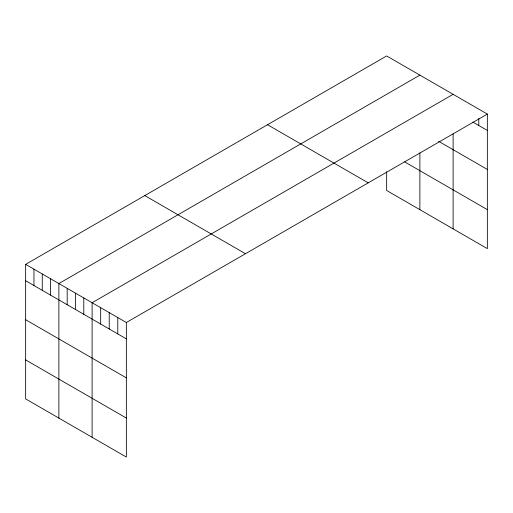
<?xml version="1.0" encoding="UTF-8"?>
<svg xmlns="http://www.w3.org/2000/svg" width="513" height="513" viewBox="0 0 513 513"><rect width="100%" height="100%" fill="white"/><g stroke="black" fill="none" stroke-linecap="round" stroke-linejoin="round"><path stroke-width="0.77" d="M487.35 114.085L126.345 322.504L126.345 457.051L25.65 398.915L25.65 264.368L386.655 55.949L487.35 114.085L487.35 248.632L386.655 190.496L386.655 171.746M419.884 75.129L58.88 283.554L58.88 418.101M453.114 94.315L92.109 302.741L92.109 437.288M472.864 122.081L487.35 130.443M438.577 141.287L487.35 169.444M404.654 161.884L487.35 209.631M267.523 124.73L368.219 182.865M144.781 195.588L245.477 253.73M25.65 264.368L126.345 322.504M25.65 280.733L126.345 338.869M25.65 319.734L126.345 377.869M25.65 359.914L126.345 418.05M478.789 118.49L478.789 125.505M453.114 133.931L453.114 228.862M419.884 152.906L419.884 209.676M117.785 317.566L117.785 333.931M109.224 312.622L109.224 328.987M100.67 307.685L100.67 324.043M83.799 297.944L83.799 314.309M75.494 293.147L75.494 309.512M67.184 288.351L67.184 304.716M50.569 278.758L50.569 295.122M42.265 273.961L42.265 290.326M33.954 269.165L33.954 285.529"/></g></svg>
